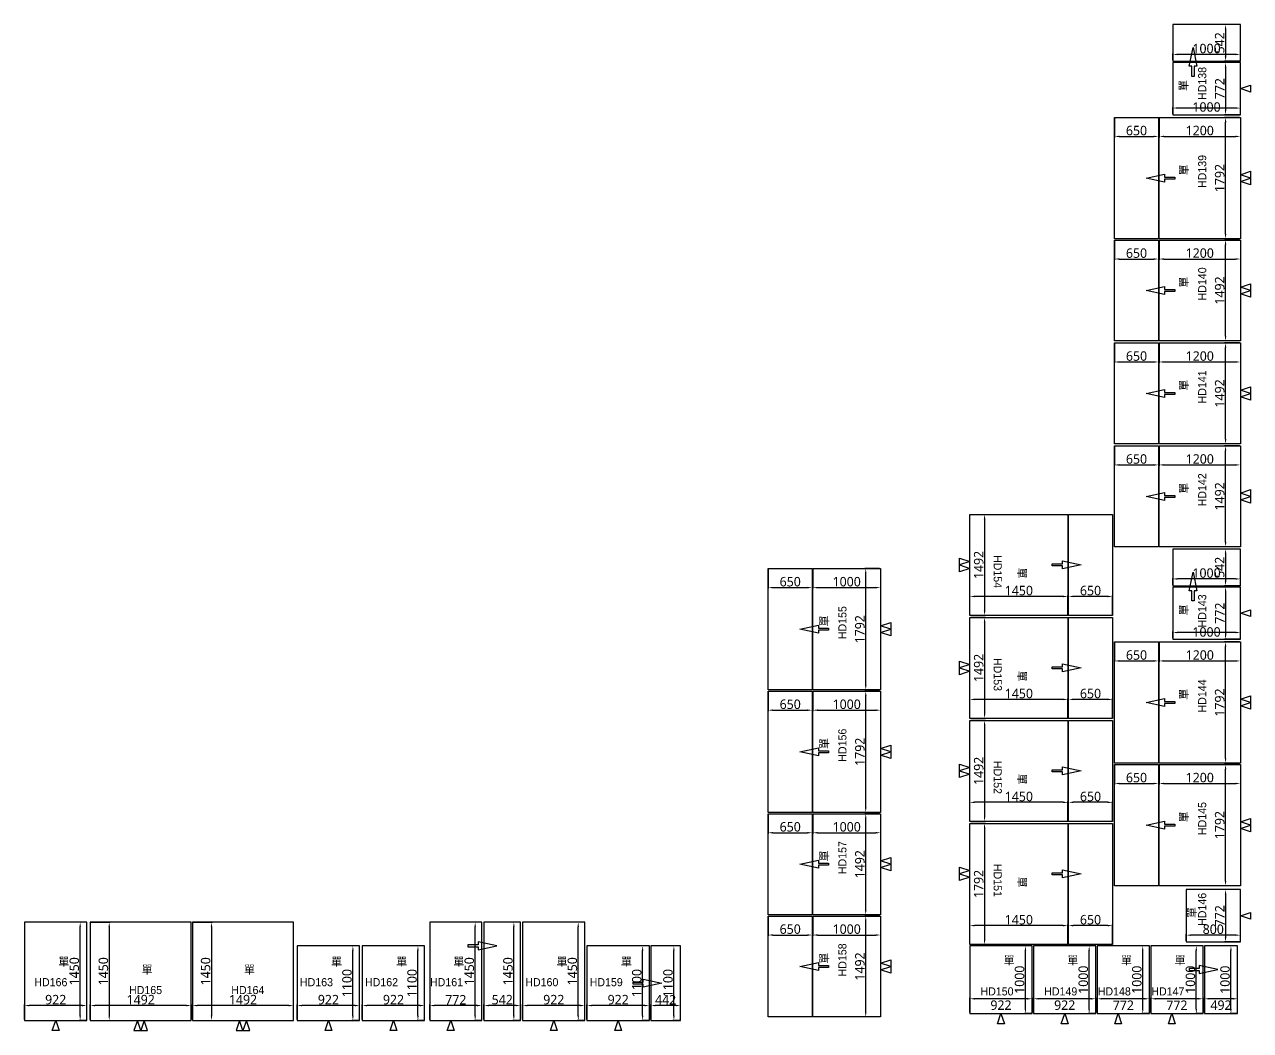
# Model space of a CAD drawing. Header units: millimetres. Extents: x 198 to 48339, y 383 to 29313.
# Drawn here: x 1325 to 19451, y 8883 to 23755 of the extents above; entities that cross this region are included whole.
import ezdxf

# ---------------------------------------------------------------- set-up
doc = ezdxf.new("R2010")
doc.units = ezdxf.units.MM
for name, color, linetype in [('動線', 6, 'Continuous'), ('單層倉', 5, 'Continuous'), ('文字', 7, 'Continuous'), ('標註', 252, 'Continuous'), ('編號', 7, 'Continuous')]:
    doc.layers.add(name, color=color, linetype=linetype)
doc.styles.add('新細明體', font='PMingLiU.ttf')
doc.styles.add('黑體', font='Microsoft JhengHei.ttf')

msp = doc.modelspace()

# ---------------------------------------------------------------- linework, layer by layer
at = {"layer": '動線', "lineweight": -3}
for p, q in [((18542, 23138), (18601, 23413)), ((18601, 23413), (18659, 23138)), ((18586, 23138), (18542, 23138)), ((18586, 22988), (18586, 23138)), ((18616, 23138), (18616, 22988)), ((18659, 23138), (18616, 23138)), ((18616, 22988), (18586, 22988)), ((19301, 22807), (19451, 22857)), ((19301, 22807), (19451, 22857)), ((19451, 22857), (19451, 22757)), ((19451, 22857), (19451, 22757)), ((19451, 22757), (19301, 22807)), ((19451, 22757), (19301, 22807)), ((19301, 21535), (19451, 21585)), ((19451, 21585), (19451, 21485)), ((17907, 21485), (18182, 21544)), ((18182, 21426), (17907, 21485)), ((18182, 21544), (18182, 21500)), ((18182, 21500), (18332, 21500)), ((18332, 21470), (18182, 21470)), ((18182, 21470), (18182, 21426)), ((18332, 21500), (18332, 21470)), ((19451, 21485), (19301, 21535)), ((19301, 21435), (19451, 21485)), ((19451, 21385), (19301, 21435)), ((19451, 21485), (19451, 21385)), ((17907, 19823), (18182, 19882)), ((18182, 19764), (17907, 19823)), ((18182, 19882), (18182, 19838)), ((18182, 19838), (18332, 19838)), ((18332, 19808), (18182, 19808)), ((18182, 19808), (18182, 19764)), ((18332, 19838), (18332, 19808)), ((19301, 19873), (19451, 19923)), ((19451, 19823), (19301, 19873)), ((19301, 19773), (19451, 19823)), ((19451, 19723), (19301, 19773)), ((19451, 19923), (19451, 19823)), ((19451, 19823), (19451, 19723)), ((17907, 18301), (18182, 18360)), ((17907, 18301), (18182, 18360)), ((18182, 18360), (18182, 18316)), ((18182, 18360), (18182, 18316)), ((18182, 18316), (18332, 18316)), ((18182, 18316), (18332, 18316)), ((18332, 18316), (18332, 18286)), ((18332, 18316), (18332, 18286)), ((19301, 18351), (19451, 18401)), ((19301, 18351), (19451, 18401)), ((19451, 18301), (19301, 18351)), ((19451, 18301), (19301, 18351)), ((19451, 18401), (19451, 18301)), ((19451, 18401), (19451, 18301)), ((18182, 18242), (17907, 18301)), ((18182, 18242), (17907, 18301)), ((18332, 18286), (18182, 18286)), ((18182, 18286), (18182, 18242)), ((18332, 18286), (18182, 18286)), ((18182, 18286), (18182, 18242)), ((19301, 18251), (19451, 18301)), ((19301, 18251), (19451, 18301)), ((19451, 18201), (19301, 18251)), ((19451, 18201), (19301, 18251)), ((19451, 18301), (19451, 18201)), ((19451, 18301), (19451, 18201)), ((19301, 16829), (19451, 16879)), ((19451, 16879), (19451, 16779)), ((17907, 16779), (18182, 16838)), ((18182, 16720), (17907, 16779)), ((18182, 16838), (18182, 16794)), ((18182, 16794), (18332, 16794)), ((18332, 16764), (18182, 16764)), ((18182, 16764), (18182, 16720)), ((18332, 16794), (18332, 16764)), ((19451, 16779), (19301, 16829)), ((19301, 16729), (19451, 16779)), ((19451, 16679), (19301, 16729)), ((19451, 16779), (19451, 16679)), ((15151, 15765), (15151, 15865)), ((15151, 15865), (15301, 15815)), ((15301, 15815), (15151, 15765)), ((16520, 15750), (16520, 15780)), ((16520, 15780), (16670, 15780)), ((16670, 15780), (16670, 15824)), ((16670, 15824), (16945, 15765)), ((15151, 15665), (15151, 15765)), ((15151, 15765), (15301, 15715)), ((15301, 15715), (15151, 15665)), ((16670, 15750), (16520, 15750)), ((16945, 15765), (16670, 15706)), ((16670, 15706), (16670, 15750)), ((18542, 15384), (18601, 15659)), ((18601, 15659), (18659, 15384)), ((18586, 15384), (18542, 15384)), ((18586, 15234), (18586, 15384)), ((18616, 15234), (18586, 15234)), ((18616, 15384), (18616, 15234)), ((18659, 15384), (18616, 15384)), ((19301, 15053), (19451, 15103)), ((19301, 15053), (19451, 15103)), ((19451, 15003), (19301, 15053)), ((19451, 15003), (19301, 15053)), ((19451, 15103), (19451, 15003)), ((19451, 15103), (19451, 15003)), ((12787, 14815), (13062, 14874)), ((13062, 14874), (13062, 14830)), ((13981, 14865), (14131, 14915)), ((14131, 14815), (13981, 14865)), ((14131, 14915), (14131, 14815)), ((13062, 14756), (12787, 14815)), ((13062, 14830), (13212, 14830)), ((13212, 14800), (13062, 14800)), ((13062, 14800), (13062, 14756)), ((13212, 14830), (13212, 14800)), ((13981, 14765), (14131, 14815)), ((14131, 14715), (13981, 14765)), ((14131, 14815), (14131, 14715)), ((15151, 14243), (15151, 14343)), ((15151, 14343), (15301, 14293)), ((15301, 14293), (15151, 14243)), ((15151, 14143), (15151, 14243)), ((15151, 14243), (15301, 14193)), ((15301, 14193), (15151, 14143)), ((16520, 14228), (16520, 14258)), ((16520, 14258), (16670, 14258)), ((16670, 14228), (16520, 14228)), ((16670, 14258), (16670, 14302)), ((16670, 14302), (16945, 14243)), ((16945, 14243), (16670, 14184)), ((16670, 14184), (16670, 14228)), ((17907, 13731), (18182, 13790)), ((18182, 13790), (18182, 13746)), ((19301, 13781), (19451, 13831)), ((19451, 13731), (19301, 13781)), ((19451, 13831), (19451, 13731)), ((18182, 13672), (17907, 13731)), ((18182, 13746), (18332, 13746)), ((18332, 13716), (18182, 13716)), ((18182, 13716), (18182, 13672)), ((18332, 13746), (18332, 13716)), ((19301, 13681), (19451, 13731)), ((19451, 13631), (19301, 13681)), ((19451, 13731), (19451, 13631)), ((12787, 13003), (13062, 13062)), ((13062, 13062), (13062, 13018)), ((13981, 13053), (14131, 13103)), ((14131, 13003), (13981, 13053)), ((14131, 13103), (14131, 13003)), ((13062, 12944), (12787, 13003)), ((13062, 13018), (13212, 13018)), ((13212, 12988), (13062, 12988)), ((13062, 12988), (13062, 12944)), ((13212, 13018), (13212, 12988)), ((13981, 12953), (14131, 13003)), ((14131, 12903), (13981, 12953)), ((14131, 13003), (14131, 12903)), ((15151, 12721), (15151, 12821)), ((15151, 12821), (15301, 12771)), ((15301, 12771), (15151, 12721)), ((15151, 12621), (15151, 12721)), ((15151, 12721), (15301, 12671)), ((16520, 12706), (16520, 12736)), ((16520, 12736), (16670, 12736)), ((16670, 12706), (16520, 12706)), ((16670, 12736), (16670, 12780)), ((16670, 12780), (16945, 12721)), ((16945, 12721), (16670, 12662)), ((16670, 12662), (16670, 12706)), ((15301, 12671), (15151, 12621)), ((17907, 11919), (18182, 11978)), ((18182, 11978), (18182, 11934)), ((19301, 11969), (19451, 12019)), ((19451, 11919), (19301, 11969)), ((19451, 12019), (19451, 11919)), ((18182, 11860), (17907, 11919)), ((18182, 11934), (18332, 11934)), ((18332, 11904), (18182, 11904)), ((18182, 11904), (18182, 11860)), ((18332, 11934), (18332, 11904)), ((19301, 11869), (19451, 11919)), ((19451, 11819), (19301, 11869)), ((19451, 11919), (19451, 11819)), ((13981, 11391), (14131, 11441)), ((14131, 11441), (14131, 11341)), ((12787, 11341), (13062, 11400)), ((13062, 11282), (12787, 11341)), ((13062, 11400), (13062, 11356)), ((13062, 11356), (13212, 11356)), ((13212, 11326), (13062, 11326)), ((13062, 11326), (13062, 11282)), ((13212, 11356), (13212, 11326)), ((14131, 11341), (13981, 11391)), ((13981, 11291), (14131, 11341)), ((14131, 11241), (13981, 11291)), ((14131, 11341), (14131, 11241)), ((15151, 11199), (15151, 11299)), ((15151, 11299), (15301, 11249)), ((15301, 11249), (15151, 11199)), ((16670, 11214), (16670, 11258)), ((16670, 11258), (16945, 11199)), ((15151, 11099), (15151, 11199)), ((15151, 11199), (15301, 11149)), ((15301, 11149), (15151, 11099)), ((16520, 11184), (16520, 11214)), ((16520, 11214), (16670, 11214)), ((16670, 11184), (16520, 11184)), ((16945, 11199), (16670, 11140)), ((16670, 11140), (16670, 11184)), ((19301, 10579), (19451, 10629)), ((19301, 10579), (19451, 10629)), ((19451, 10529), (19301, 10579)), ((19451, 10529), (19301, 10579)), ((19451, 10629), (19451, 10529)), ((19451, 10629), (19451, 10529)), ((8306, 10133), (8031, 10192)), ((8031, 10192), (8031, 10148)), ((8031, 10148), (7881, 10148)), ((7881, 10148), (7881, 10118)), ((7881, 10118), (8031, 10118)), ((8031, 10074), (8306, 10133)), ((8031, 10118), (8031, 10074)), ((12787, 9829), (13062, 9888)), ((13062, 9770), (12787, 9829)), ((13062, 9888), (13062, 9844)), ((13062, 9844), (13212, 9844)), ((13212, 9814), (13062, 9814)), ((13062, 9814), (13062, 9770)), ((13212, 9844), (13212, 9814)), ((13981, 9879), (14131, 9929)), ((14131, 9829), (13981, 9879)), ((13981, 9779), (14131, 9829)), ((14131, 9929), (14131, 9829)), ((14131, 9829), (14131, 9729)), ((18693, 9798), (18543, 9798)), ((18543, 9798), (18543, 9768)), ((18968, 9783), (18693, 9842)), ((18693, 9842), (18693, 9798)), ((10472, 9598), (10472, 9642)), ((10472, 9642), (10747, 9583)), ((14131, 9729), (13981, 9779)), ((18543, 9768), (18693, 9768)), ((18693, 9724), (18968, 9783)), ((18693, 9768), (18693, 9724)), ((10322, 9568), (10322, 9598)), ((10322, 9598), (10472, 9598)), ((10472, 9568), (10322, 9568)), ((10747, 9583), (10472, 9524)), ((10472, 9524), (10472, 9568)), ((15712, 8983), (15762, 9133)), ((15712, 8983), (15762, 9133)), ((15762, 9133), (15812, 8983)), ((15762, 9133), (15812, 8983)), ((16654, 8983), (16704, 9133)), ((16654, 8983), (16704, 9133)), ((16704, 9133), (16754, 8983)), ((16704, 9133), (16754, 8983)), ((17446, 8983), (17496, 9133)), ((17446, 8983), (17496, 9133)), ((17496, 9133), (17546, 8983)), ((17496, 9133), (17546, 8983)), ((18238, 8983), (18288, 9133)), ((18238, 8983), (18288, 9133)), ((18288, 9133), (18338, 8983)), ((18288, 9133), (18338, 8983)), ((1736, 8883), (1786, 9033)), ((1736, 8883), (1786, 9033)), ((1836, 8883), (1736, 8883)), ((1836, 8883), (1736, 8883)), ((1786, 9033), (1836, 8883)), ((1786, 9033), (1836, 8883)), ((2993, 9033), (2943, 8883)), ((2943, 8883), (3043, 8883)), ((3043, 8883), (2993, 9033)), ((3093, 9033), (3043, 8883)), ((3043, 8883), (3143, 8883)), ((3143, 8883), (3093, 9033)), ((4505, 9033), (4455, 8883)), ((4455, 8883), (4555, 8883)), ((4555, 8883), (4505, 9033)), ((4605, 9033), (4555, 8883)), ((4555, 8883), (4655, 8883)), ((4655, 8883), (4605, 9033)), ((5768, 8883), (5818, 9033)), ((5768, 8883), (5818, 9033)), ((5868, 8883), (5768, 8883)), ((5868, 8883), (5768, 8883)), ((5818, 9033), (5868, 8883)), ((5818, 9033), (5868, 8883)), ((6730, 8883), (6780, 9033)), ((6730, 8883), (6780, 9033)), ((6830, 8883), (6730, 8883)), ((6830, 8883), (6730, 8883)), ((6780, 9033), (6830, 8883)), ((6780, 9033), (6830, 8883)), ((7576, 8883), (7626, 9033)), ((7576, 8883), (7626, 9033)), ((7676, 8883), (7576, 8883)), ((7676, 8883), (7576, 8883)), ((7626, 9033), (7676, 8883)), ((7626, 9033), (7676, 8883)), ((9100, 8883), (9150, 9033)), ((9100, 8883), (9150, 9033)), ((9200, 8883), (9100, 8883)), ((9200, 8883), (9100, 8883)), ((9150, 9033), (9200, 8883)), ((9150, 9033), (9200, 8883)), ((10052, 8883), (10102, 9033)), ((10152, 8883), (10052, 8883)), ((10102, 9033), (10152, 8883)), ((15812, 8983), (15712, 8983)), ((15812, 8983), (15712, 8983)), ((16754, 8983), (16654, 8983)), ((16754, 8983), (16654, 8983)), ((17546, 8983), (17446, 8983)), ((17546, 8983), (17446, 8983)), ((18338, 8983), (18238, 8983)), ((18338, 8983), (18238, 8983))]:
    msp.add_line(p, q, dxfattribs=at)
at = {"layer": '單層倉'}
for p, q in [((19301, 23755), (18301, 23755)), ((18301, 23755), (18301, 23213)), ((19301, 23213), (19301, 23755)), ((18301, 23213), (19301, 23213)), ((19301, 23193), (18301, 23193)), ((18301, 23193), (18301, 22421)), ((19301, 22421), (19301, 23193)), ((17441, 20589), (17441, 22381)), ((17441, 22381), (18091, 22381)), ((18091, 22381), (18091, 20589)), ((18101, 20589), (18101, 22381)), ((18101, 22381), (19301, 22381)), ((18301, 22421), (19301, 22421)), ((19301, 22381), (19301, 20589)), ((18091, 20589), (17441, 20589)), ((17441, 19077), (17441, 20569)), ((17441, 20569), (18091, 20569)), ((18091, 20569), (18091, 19077)), ((19301, 20589), (18101, 20589)), ((18101, 19077), (18101, 20569)), ((18101, 20569), (19301, 20569)), ((19301, 20569), (19301, 19077)), ((18091, 19077), (17441, 19077)), ((17441, 17555), (17441, 19047)), ((17441, 19047), (18091, 19047)), ((17441, 17555), (17441, 19047)), ((17441, 19047), (18091, 19047)), ((18091, 19047), (18091, 17555)), ((18091, 19047), (18091, 17555)), ((19301, 19077), (18101, 19077)), ((18101, 17555), (18101, 19047)), ((18101, 19047), (19301, 19047)), ((18101, 17555), (18101, 19047)), ((18101, 19047), (19301, 19047)), ((19301, 19047), (19301, 17555)), ((19301, 19047), (19301, 17555)), ((18091, 17555), (17441, 17555)), ((18091, 17555), (17441, 17555)), ((17441, 16033), (17441, 17525)), ((17441, 17525), (18091, 17525)), ((18091, 17525), (18091, 16033)), ((19301, 17555), (18101, 17555)), ((19301, 17555), (18101, 17555)), ((18101, 16033), (18101, 17525)), ((18101, 17525), (19301, 17525)), ((19301, 17525), (19301, 16033)), ((15301, 15019), (15301, 16511)), ((15301, 16511), (16751, 16511)), ((16751, 16511), (16751, 15019)), ((16761, 15019), (16761, 16511)), ((16761, 16511), (17411, 16511)), ((17411, 16511), (17411, 15019)), ((18091, 16033), (17441, 16033)), ((19301, 16033), (18101, 16033)), ((19301, 16001), (18301, 16001)), ((18301, 16001), (18301, 15459)), ((19301, 15459), (19301, 16001)), ((12321, 13919), (12321, 15711)), ((12321, 15711), (12971, 15711)), ((12971, 15711), (12971, 13919)), ((12981, 13919), (12981, 15711)), ((12981, 15711), (13981, 15711)), ((13981, 15711), (13981, 13919)), ((18301, 15459), (19301, 15459)), ((19301, 15439), (18301, 15439)), ((18301, 15439), (18301, 14667)), ((19301, 14667), (19301, 15439)), ((16751, 15019), (15301, 15019)), ((15301, 13497), (15301, 14989)), ((15301, 14989), (16751, 14989)), ((16751, 14989), (16751, 13497)), ((17411, 15019), (16761, 15019)), ((16761, 13497), (16761, 14989)), ((16761, 14989), (17411, 14989)), ((17411, 14989), (17411, 13497)), ((17441, 12835), (17441, 14627)), ((17441, 14627), (18091, 14627)), ((18091, 14627), (18091, 12835)), ((18101, 12835), (18101, 14627)), ((18101, 14627), (19301, 14627)), ((18301, 14667), (19301, 14667)), ((19301, 14627), (19301, 12835)), ((12971, 13919), (12321, 13919)), ((12321, 12107), (12321, 13899)), ((12321, 13899), (12971, 13899)), ((12971, 13899), (12971, 12107)), ((13981, 13919), (12981, 13919)), ((12981, 12107), (12981, 13899)), ((12981, 13899), (13981, 13899)), ((13981, 13899), (13981, 12107)), ((16751, 13497), (15301, 13497)), ((15301, 11975), (15301, 13467)), ((15301, 13467), (16751, 13467)), ((16751, 13467), (16751, 11975)), ((17411, 13497), (16761, 13497)), ((16761, 11975), (16761, 13467)), ((16761, 13467), (17411, 13467)), ((17411, 13467), (17411, 11975)), ((18091, 12835), (17441, 12835)), ((17441, 11023), (17441, 12815)), ((17441, 12815), (18091, 12815)), ((18091, 12815), (18091, 11023)), ((19301, 12835), (18101, 12835)), ((18101, 11023), (18101, 12815)), ((18101, 12815), (19301, 12815)), ((19301, 12815), (19301, 11023)), ((12971, 12107), (12321, 12107)), ((12321, 10595), (12321, 12087)), ((12321, 12087), (12971, 12087)), ((12971, 12087), (12971, 10595)), ((13981, 12107), (12981, 12107)), ((12981, 10595), (12981, 12087)), ((12981, 12087), (13981, 12087)), ((13981, 12087), (13981, 10595)), ((16751, 11975), (15301, 11975)), ((17411, 11975), (16761, 11975)), ((15301, 10153), (15301, 11945)), ((15301, 11945), (16751, 11945)), ((16751, 11945), (16751, 10153)), ((16761, 10153), (16761, 11945)), ((16761, 11945), (17411, 11945)), ((17411, 11945), (17411, 10153)), ((18091, 11023), (17441, 11023)), ((19301, 11023), (18101, 11023)), ((19301, 10965), (18501, 10965)), ((18501, 10965), (18501, 10193)), ((19301, 10193), (19301, 10965)), ((12971, 10595), (12321, 10595)), ((12321, 9083), (12321, 10575)), ((12321, 10575), (12971, 10575)), ((12971, 10575), (12971, 9083)), ((13981, 10595), (12981, 10595)), ((12981, 9083), (12981, 10575)), ((12981, 10575), (13981, 10575)), ((13981, 10575), (13981, 9083)), ((2247, 10483), (1325, 10483)), ((1325, 10483), (1325, 9033)), ((2247, 9033), (2247, 10483)), ((3789, 10483), (2297, 10483)), ((2297, 10483), (2297, 9033)), ((3789, 9033), (3789, 10483)), ((5301, 10483), (3809, 10483)), ((3809, 10483), (3809, 9033)), ((5301, 9033), (5301, 10483)), ((8087, 10483), (7315, 10483)), ((7315, 10483), (7315, 9033)), ((8087, 9033), (8087, 10483)), ((8659, 10483), (8117, 10483)), ((8117, 10483), (8117, 9033)), ((8659, 9033), (8659, 10483)), ((9611, 10483), (8689, 10483)), ((8689, 10483), (8689, 9033)), ((9611, 9033), (9611, 10483)), ((16751, 10153), (15301, 10153)), ((17411, 10153), (16761, 10153)), ((18501, 10193), (19301, 10193)), ((6279, 10133), (5357, 10133)), ((5357, 10133), (5357, 9033)), ((6279, 9033), (6279, 10133)), ((7241, 10133), (6319, 10133)), ((6319, 10133), (6319, 9033)), ((7241, 9033), (7241, 10133)), ((10563, 10133), (9641, 10133)), ((9641, 10133), (9641, 9033)), ((10563, 9033), (10563, 10133)), ((11025, 10133), (10583, 10133)), ((10583, 10133), (10583, 9033)), ((11025, 9033), (11025, 10133)), ((16223, 10133), (15301, 10133)), ((15301, 10133), (15301, 9133)), ((16223, 9133), (16223, 10133)), ((17165, 10133), (16243, 10133)), ((16243, 10133), (16243, 9133)), ((17165, 9133), (17165, 10133)), ((17957, 10133), (17185, 10133)), ((17185, 10133), (17185, 9133)), ((17957, 9133), (17957, 10133)), ((18749, 10133), (17977, 10133)), ((17977, 10133), (17977, 9133)), ((18749, 9133), (18749, 10133)), ((19261, 10133), (18769, 10133)), ((18769, 10133), (18769, 9133)), ((19261, 9133), (19261, 10133)), ((12971, 9083), (12321, 9083)), ((13981, 9083), (12981, 9083)), ((15301, 9133), (16223, 9133)), ((16243, 9133), (17165, 9133)), ((17185, 9133), (17957, 9133)), ((17977, 9133), (18749, 9133)), ((18769, 9133), (19261, 9133)), ((1325, 9033), (2247, 9033)), ((2297, 9033), (3789, 9033)), ((3809, 9033), (5301, 9033)), ((5357, 9033), (6279, 9033)), ((6319, 9033), (7241, 9033)), ((7315, 9033), (8087, 9033)), ((8117, 9033), (8659, 9033)), ((8689, 9033), (9611, 9033)), ((9641, 9033), (10563, 9033)), ((10583, 9033), (11025, 9033))]:
    msp.add_line(p, q, dxfattribs=at)
at = {"layer": '標註', "color": 251}
for p, q in [((19287, 23755), (19068, 23755)), ((19287, 23755), (19068, 23755)), ((19082, 23685), (19082, 23283)), ((19082, 23685), (19082, 23283)), ((18301, 23227), (18301, 23326)), ((19231, 23312), (18371, 23312)), ((19287, 23213), (19068, 23213)), ((19287, 23213), (19068, 23213)), ((19301, 23227), (19301, 23326)), ((19287, 23193), (19068, 23193)), ((19287, 23193), (19068, 23193)), ((19082, 23123), (19082, 22491)), ((19082, 23123), (19082, 22491)), ((18301, 22435), (18301, 22534)), ((19231, 22520), (18371, 22520)), ((19301, 22435), (19301, 22534)), ((17441, 22367), (17441, 22086)), ((18091, 22367), (18091, 22086)), ((18101, 22367), (18101, 22086)), ((19287, 22421), (19068, 22421)), ((19287, 22421), (19068, 22421)), ((19287, 22381), (19068, 22381)), ((19082, 20659), (19082, 22311)), ((19301, 22367), (19301, 22086)), ((17511, 22100), (18021, 22100)), ((18171, 22100), (19231, 22100)), ((17441, 20555), (17441, 20274)), ((18091, 20555), (18091, 20274)), ((18101, 20555), (18101, 20274)), ((19287, 20589), (19068, 20589)), ((19287, 20569), (19068, 20569)), ((19082, 19147), (19082, 20499)), ((19301, 20555), (19301, 20274)), ((17511, 20288), (18021, 20288)), ((18171, 20288), (19231, 20288)), ((17441, 19033), (17441, 18752)), ((18091, 19033), (18091, 18752)), ((18101, 19033), (18101, 18752)), ((19287, 19077), (19068, 19077)), ((19287, 19047), (19068, 19047)), ((19287, 19047), (19068, 19047)), ((19301, 19033), (19301, 18752)), ((19082, 17625), (19082, 18977)), ((19082, 17625), (19082, 18977)), ((17511, 18766), (18021, 18766)), ((18171, 18766), (19231, 18766)), ((17441, 17511), (17441, 17230)), ((17441, 17511), (17441, 17230)), ((18091, 17511), (18091, 17230)), ((18091, 17511), (18091, 17230)), ((18101, 17511), (18101, 17230)), ((18101, 17511), (18101, 17230)), ((19287, 17555), (19068, 17555)), ((19287, 17555), (19068, 17555)), ((19287, 17525), (19068, 17525)), ((19082, 16103), (19082, 17455)), ((19301, 17511), (19301, 17230)), ((19301, 17511), (19301, 17230)), ((17511, 17244), (18021, 17244)), ((17511, 17244), (18021, 17244)), ((18171, 17244), (19231, 17244)), ((18171, 17244), (19231, 17244)), ((15315, 16511), (15533, 16511)), ((15519, 16441), (15519, 15089)), ((19287, 16033), (19068, 16033)), ((19287, 16001), (19068, 16001)), ((19287, 16001), (19068, 16001)), ((19082, 15931), (19082, 15529)), ((19082, 15931), (19082, 15529)), ((12321, 15697), (12321, 15416)), ((12971, 15697), (12971, 15416)), ((12981, 15697), (12981, 15416)), ((13967, 15711), (13748, 15711)), ((13762, 13989), (13762, 15641)), ((13981, 15697), (13981, 15416)), ((12391, 15430), (12901, 15430)), ((13051, 15430), (13911, 15430)), ((18301, 15473), (18301, 15572)), ((19231, 15558), (18371, 15558)), ((19287, 15459), (19068, 15459)), ((19287, 15459), (19068, 15459)), ((19287, 15439), (19068, 15439)), ((19287, 15439), (19068, 15439)), ((19301, 15473), (19301, 15572)), ((15301, 15033), (15301, 15314)), ((16681, 15300), (15371, 15300)), ((16751, 15033), (16751, 15314)), ((16761, 15033), (16761, 15314)), ((17341, 15300), (16831, 15300)), ((17411, 15033), (17411, 15314)), ((19082, 15369), (19082, 14737)), ((19082, 15369), (19082, 14737)), ((15315, 15019), (15533, 15019)), ((15315, 14989), (15533, 14989)), ((15519, 14919), (15519, 13567)), ((18301, 14681), (18301, 14780)), ((19231, 14766), (18371, 14766)), ((19301, 14681), (19301, 14780)), ((17441, 14613), (17441, 14332)), ((18091, 14613), (18091, 14332)), ((18101, 14613), (18101, 14332)), ((19287, 14667), (19068, 14667)), ((19287, 14667), (19068, 14667)), ((19287, 14627), (19068, 14627)), ((19082, 12905), (19082, 14557)), ((19301, 14613), (19301, 14332)), ((17511, 14346), (18021, 14346)), ((18171, 14346), (19231, 14346)), ((12321, 13885), (12321, 13604)), ((12971, 13885), (12971, 13604)), ((12981, 13885), (12981, 13604)), ((13967, 13919), (13748, 13919)), ((13967, 13899), (13748, 13899)), ((13762, 12177), (13762, 13829)), ((13981, 13885), (13981, 13604)), ((15301, 13511), (15301, 13792)), ((16681, 13778), (15371, 13778)), ((16751, 13511), (16751, 13792)), ((16761, 13511), (16761, 13792)), ((17341, 13778), (16831, 13778)), ((17411, 13511), (17411, 13792)), ((12391, 13618), (12901, 13618)), ((13051, 13618), (13911, 13618)), ((15315, 13497), (15533, 13497)), ((15315, 13467), (15533, 13467)), ((15519, 13397), (15519, 12045)), ((17441, 12801), (17441, 12520)), ((18091, 12801), (18091, 12520)), ((18101, 12801), (18101, 12520)), ((19287, 12835), (19068, 12835)), ((19287, 12815), (19068, 12815)), ((19082, 11093), (19082, 12745)), ((19301, 12801), (19301, 12520)), ((17511, 12534), (18021, 12534)), ((18171, 12534), (19231, 12534)), ((15301, 11989), (15301, 12270)), ((16681, 12256), (15371, 12256)), ((16751, 11989), (16751, 12270)), ((16761, 11989), (16761, 12270)), ((17341, 12256), (16831, 12256)), ((17411, 11989), (17411, 12270)), ((12321, 12073), (12321, 11792)), ((12971, 12073), (12971, 11792)), ((12981, 12073), (12981, 11792)), ((13967, 12107), (13748, 12107)), ((13967, 12087), (13748, 12087)), ((13762, 10665), (13762, 12017)), ((13981, 12073), (13981, 11792)), ((15315, 11975), (15533, 11975)), ((12391, 11806), (12901, 11806)), ((13051, 11806), (13911, 11806)), ((15315, 11945), (15533, 11945)), ((15519, 11875), (15519, 10223)), ((19287, 11023), (19068, 11023)), ((19287, 10965), (19068, 10965)), ((19287, 10965), (19068, 10965)), ((19082, 10895), (19082, 10263)), ((19082, 10895), (19082, 10263)), ((12321, 10561), (12321, 10280)), ((12971, 10561), (12971, 10280)), ((12981, 10561), (12981, 10280)), ((13967, 10595), (13748, 10595)), ((13967, 10575), (13748, 10575)), ((13981, 10561), (13981, 10280)), ((2233, 10483), (2134, 10483)), ((2148, 9103), (2148, 10413)), ((2311, 10483), (2591, 10483)), ((2577, 10413), (2577, 9103)), ((3823, 10483), (4103, 10483)), ((4089, 10413), (4089, 9103)), ((8073, 10483), (7974, 10483)), ((7988, 9103), (7988, 10413)), ((8645, 10483), (8546, 10483)), ((8560, 9103), (8560, 10413)), ((9597, 10483), (9498, 10483)), ((9512, 9103), (9512, 10413)), ((13762, 9153), (13762, 10505)), ((15301, 10167), (15301, 10448)), ((16681, 10434), (15371, 10434)), ((16751, 10167), (16751, 10448)), ((16761, 10167), (16761, 10448)), ((17341, 10434), (16831, 10434)), ((17411, 10167), (17411, 10448)), ((12391, 10294), (12901, 10294)), ((13051, 10294), (13911, 10294)), ((15315, 10153), (15533, 10153)), ((18501, 10207), (18501, 10306)), ((19231, 10292), (18571, 10292)), ((19287, 10193), (19068, 10193)), ((19287, 10193), (19068, 10193)), ((19301, 10207), (19301, 10306)), ((6265, 10133), (6166, 10133)), ((6180, 9103), (6180, 10063)), ((7227, 10133), (7128, 10133)), ((7142, 9103), (7142, 10063)), ((10549, 10133), (10450, 10133)), ((10464, 9103), (10464, 10063)), ((11011, 10133), (10912, 10133)), ((10926, 9103), (10926, 10063)), ((16209, 10133), (16110, 10133)), ((16124, 9203), (16124, 10063)), ((17151, 10133), (17052, 10133)), ((17066, 9203), (17066, 10063)), ((17943, 10133), (17844, 10133)), ((17858, 9203), (17858, 10063)), ((18735, 10133), (18636, 10133)), ((18650, 9203), (18650, 10063)), ((19247, 10133), (19148, 10133)), ((19162, 9203), (19162, 10063)), ((1325, 9047), (1325, 9266)), ((1325, 9047), (1325, 9266)), ((2177, 9252), (1395, 9252)), ((2177, 9252), (1395, 9252)), ((2247, 9047), (2247, 9266)), ((2247, 9047), (2247, 9266)), ((2297, 9047), (2297, 9266)), ((3719, 9252), (2367, 9252)), ((3789, 9047), (3789, 9266)), ((3809, 9047), (3809, 9266)), ((5231, 9252), (3879, 9252)), ((5301, 9047), (5301, 9266)), ((5357, 9047), (5357, 9266)), ((5357, 9047), (5357, 9266)), ((6209, 9252), (5427, 9252)), ((6209, 9252), (5427, 9252)), ((6279, 9047), (6279, 9266)), ((6279, 9047), (6279, 9266)), ((6319, 9047), (6319, 9266)), ((6319, 9047), (6319, 9266)), ((7171, 9252), (6389, 9252)), ((7171, 9252), (6389, 9252)), ((7241, 9047), (7241, 9266)), ((7241, 9047), (7241, 9266)), ((7315, 9047), (7315, 9266)), ((7315, 9047), (7315, 9266)), ((8017, 9252), (7385, 9252)), ((8017, 9252), (7385, 9252)), ((8087, 9047), (8087, 9266)), ((8087, 9047), (8087, 9266)), ((8117, 9047), (8117, 9266)), ((8117, 9047), (8117, 9266)), ((8589, 9252), (8187, 9252)), ((8589, 9252), (8187, 9252)), ((8659, 9047), (8659, 9266)), ((8659, 9047), (8659, 9266)), ((8689, 9047), (8689, 9266)), ((8689, 9047), (8689, 9266)), ((9541, 9252), (8759, 9252)), ((9541, 9252), (8759, 9252)), ((9611, 9047), (9611, 9266)), ((9611, 9047), (9611, 9266)), ((9641, 9047), (9641, 9266)), ((9641, 9047), (9641, 9266)), ((10493, 9252), (9711, 9252)), ((10493, 9252), (9711, 9252)), ((10563, 9047), (10563, 9266)), ((10563, 9047), (10563, 9266)), ((10583, 9047), (10583, 9266)), ((10583, 9047), (10583, 9266)), ((10955, 9252), (10653, 9252)), ((10955, 9252), (10653, 9252)), ((11025, 9047), (11025, 9266)), ((11025, 9047), (11025, 9266)), ((15301, 9147), (15301, 9366)), ((15301, 9147), (15301, 9366)), ((16153, 9352), (15371, 9352)), ((16153, 9352), (15371, 9352)), ((16223, 9147), (16223, 9366)), ((16223, 9147), (16223, 9366)), ((16243, 9147), (16243, 9366)), ((16243, 9147), (16243, 9366)), ((17095, 9352), (16313, 9352)), ((17095, 9352), (16313, 9352)), ((17165, 9147), (17165, 9366)), ((17165, 9147), (17165, 9366)), ((17185, 9147), (17185, 9366)), ((17185, 9147), (17185, 9366)), ((17887, 9352), (17255, 9352)), ((17887, 9352), (17255, 9352)), ((17957, 9147), (17957, 9366)), ((17957, 9147), (17957, 9366)), ((17977, 9147), (17977, 9366)), ((17977, 9147), (17977, 9366)), ((18679, 9352), (18047, 9352)), ((18679, 9352), (18047, 9352)), ((18749, 9147), (18749, 9366)), ((18749, 9147), (18749, 9366)), ((18769, 9147), (18769, 9366)), ((18769, 9147), (18769, 9366)), ((19191, 9352), (18839, 9352)), ((19191, 9352), (18839, 9352)), ((19261, 9147), (19261, 9366)), ((19261, 9147), (19261, 9366)), ((13967, 9083), (13748, 9083)), ((16209, 9133), (16110, 9133)), ((17151, 9133), (17052, 9133)), ((17943, 9133), (17844, 9133)), ((18735, 9133), (18636, 9133)), ((19247, 9133), (19148, 9133)), ((2233, 9033), (2134, 9033)), ((2311, 9033), (2591, 9033)), ((3823, 9033), (4103, 9033)), ((6265, 9033), (6166, 9033)), ((7227, 9033), (7128, 9033)), ((8073, 9033), (7974, 9033)), ((8645, 9033), (8546, 9033)), ((9597, 9033), (9498, 9033)), ((10549, 9033), (10450, 9033)), ((11011, 9033), (10912, 9033))]:
    msp.add_line(p, q, dxfattribs=at)
for points in [[(19071, 23685), (19094, 23685), (19082, 23755)], [(19071, 23685), (19094, 23685), (19082, 23755)], [(18371, 23324), (18371, 23301), (18301, 23312)], [(19071, 23283), (19094, 23283), (19082, 23213)], [(19071, 23283), (19094, 23283), (19082, 23213)], [(19231, 23324), (19231, 23301), (19301, 23312)], [(19071, 23123), (19094, 23123), (19082, 23193)], [(19071, 23123), (19094, 23123), (19082, 23193)], [(18371, 22532), (18371, 22509), (18301, 22520)], [(19071, 22491), (19094, 22491), (19082, 22421)], [(19071, 22491), (19094, 22491), (19082, 22421)], [(19231, 22532), (19231, 22509), (19301, 22520)], [(19071, 22311), (19094, 22311), (19082, 22381)], [(17511, 22112), (17511, 22089), (17441, 22100)], [(18021, 22112), (18021, 22089), (18091, 22100)], [(18171, 22112), (18171, 22089), (18101, 22100)], [(19231, 22112), (19231, 22089), (19301, 22100)], [(19071, 20659), (19094, 20659), (19082, 20589)], [(19071, 20499), (19094, 20499), (19082, 20569)], [(17511, 20300), (17511, 20277), (17441, 20288)], [(18021, 20300), (18021, 20277), (18091, 20288)], [(18171, 20300), (18171, 20277), (18101, 20288)], [(19231, 20300), (19231, 20277), (19301, 20288)], [(19071, 19147), (19094, 19147), (19082, 19077)], [(19071, 18977), (19094, 18977), (19082, 19047)], [(19071, 18977), (19094, 18977), (19082, 19047)], [(17511, 18778), (17511, 18755), (17441, 18766)], [(18021, 18778), (18021, 18755), (18091, 18766)], [(18171, 18778), (18171, 18755), (18101, 18766)], [(19231, 18778), (19231, 18755), (19301, 18766)], [(19071, 17625), (19094, 17625), (19082, 17555)], [(19071, 17625), (19094, 17625), (19082, 17555)], [(19071, 17455), (19094, 17455), (19082, 17525)], [(17511, 17256), (17511, 17233), (17441, 17244)], [(17511, 17256), (17511, 17233), (17441, 17244)], [(18021, 17256), (18021, 17233), (18091, 17244)], [(18021, 17256), (18021, 17233), (18091, 17244)], [(18171, 17256), (18171, 17233), (18101, 17244)], [(18171, 17256), (18171, 17233), (18101, 17244)], [(19231, 17256), (19231, 17233), (19301, 17244)], [(19231, 17256), (19231, 17233), (19301, 17244)], [(15508, 16441), (15531, 16441), (15519, 16511)], [(19071, 16103), (19094, 16103), (19082, 16033)], [(19071, 15931), (19094, 15931), (19082, 16001)], [(19071, 15931), (19094, 15931), (19082, 16001)], [(13751, 15641), (13774, 15641), (13762, 15711)], [(12391, 15442), (12391, 15419), (12321, 15430)], [(12901, 15442), (12901, 15419), (12971, 15430)], [(13051, 15442), (13051, 15419), (12981, 15430)], [(13911, 15442), (13911, 15419), (13981, 15430)], [(18371, 15570), (18371, 15547), (18301, 15558)], [(19071, 15529), (19094, 15529), (19082, 15459)], [(19071, 15529), (19094, 15529), (19082, 15459)], [(19071, 15369), (19094, 15369), (19082, 15439)], [(19071, 15369), (19094, 15369), (19082, 15439)], [(19231, 15570), (19231, 15547), (19301, 15558)], [(15371, 15311), (15371, 15288), (15301, 15300)], [(16681, 15311), (16681, 15288), (16751, 15300)], [(16831, 15311), (16831, 15288), (16761, 15300)], [(17341, 15311), (17341, 15288), (17411, 15300)], [(15508, 15089), (15531, 15089), (15519, 15019)], [(15508, 14919), (15531, 14919), (15519, 14989)], [(18371, 14778), (18371, 14755), (18301, 14766)], [(19071, 14737), (19094, 14737), (19082, 14667)], [(19071, 14737), (19094, 14737), (19082, 14667)], [(19231, 14778), (19231, 14755), (19301, 14766)], [(19071, 14557), (19094, 14557), (19082, 14627)], [(17511, 14358), (17511, 14335), (17441, 14346)], [(18021, 14358), (18021, 14335), (18091, 14346)], [(18171, 14358), (18171, 14335), (18101, 14346)], [(19231, 14358), (19231, 14335), (19301, 14346)], [(13751, 13989), (13774, 13989), (13762, 13919)], [(13751, 13829), (13774, 13829), (13762, 13899)], [(15371, 13789), (15371, 13766), (15301, 13778)], [(16681, 13789), (16681, 13766), (16751, 13778)], [(16831, 13789), (16831, 13766), (16761, 13778)], [(17341, 13789), (17341, 13766), (17411, 13778)], [(12391, 13630), (12391, 13607), (12321, 13618)], [(12901, 13630), (12901, 13607), (12971, 13618)], [(13051, 13630), (13051, 13607), (12981, 13618)], [(13911, 13630), (13911, 13607), (13981, 13618)], [(15508, 13567), (15531, 13567), (15519, 13497)], [(15508, 13397), (15531, 13397), (15519, 13467)], [(19071, 12905), (19094, 12905), (19082, 12835)], [(19071, 12745), (19094, 12745), (19082, 12815)], [(17511, 12546), (17511, 12523), (17441, 12534)], [(18021, 12546), (18021, 12523), (18091, 12534)], [(18171, 12546), (18171, 12523), (18101, 12534)], [(19231, 12546), (19231, 12523), (19301, 12534)], [(13751, 12177), (13774, 12177), (13762, 12107)], [(15371, 12267), (15371, 12244), (15301, 12256)], [(16681, 12267), (16681, 12244), (16751, 12256)], [(16831, 12267), (16831, 12244), (16761, 12256)], [(17341, 12267), (17341, 12244), (17411, 12256)], [(13751, 12017), (13774, 12017), (13762, 12087)], [(15508, 12045), (15531, 12045), (15519, 11975)], [(12391, 11818), (12391, 11795), (12321, 11806)], [(12901, 11818), (12901, 11795), (12971, 11806)], [(13051, 11818), (13051, 11795), (12981, 11806)], [(13911, 11818), (13911, 11795), (13981, 11806)], [(15508, 11875), (15531, 11875), (15519, 11945)], [(19071, 11093), (19094, 11093), (19082, 11023)], [(19071, 10895), (19094, 10895), (19082, 10965)], [(19071, 10895), (19094, 10895), (19082, 10965)], [(13751, 10665), (13774, 10665), (13762, 10595)], [(13751, 10505), (13774, 10505), (13762, 10575)], [(2136, 10413), (2159, 10413), (2148, 10483)], [(2566, 10413), (2589, 10413), (2577, 10483)], [(4078, 10413), (4101, 10413), (4089, 10483)], [(7976, 10413), (7999, 10413), (7988, 10483)], [(8548, 10413), (8571, 10413), (8560, 10483)], [(9500, 10413), (9523, 10413), (9512, 10483)], [(15371, 10445), (15371, 10422), (15301, 10434)], [(16681, 10445), (16681, 10422), (16751, 10434)], [(16831, 10445), (16831, 10422), (16761, 10434)], [(17341, 10445), (17341, 10422), (17411, 10434)], [(12391, 10306), (12391, 10283), (12321, 10294)], [(12901, 10306), (12901, 10283), (12971, 10294)], [(13051, 10306), (13051, 10283), (12981, 10294)], [(13911, 10306), (13911, 10283), (13981, 10294)], [(15508, 10223), (15531, 10223), (15519, 10153)], [(18571, 10304), (18571, 10281), (18501, 10292)], [(19071, 10263), (19094, 10263), (19082, 10193)], [(19071, 10263), (19094, 10263), (19082, 10193)], [(19231, 10304), (19231, 10281), (19301, 10292)], [(6168, 10063), (6191, 10063), (6180, 10133)], [(7130, 10063), (7153, 10063), (7142, 10133)], [(10452, 10063), (10475, 10063), (10464, 10133)], [(10914, 10063), (10937, 10063), (10926, 10133)], [(16112, 10063), (16135, 10063), (16124, 10133)], [(17054, 10063), (17077, 10063), (17066, 10133)], [(17846, 10063), (17869, 10063), (17858, 10133)], [(18638, 10063), (18661, 10063), (18650, 10133)], [(19150, 10063), (19173, 10063), (19162, 10133)], [(1395, 9263), (1395, 9240), (1325, 9252)], [(1395, 9263), (1395, 9240), (1325, 9252)], [(2177, 9263), (2177, 9240), (2247, 9252)], [(2177, 9263), (2177, 9240), (2247, 9252)], [(2367, 9263), (2367, 9240), (2297, 9252)], [(3719, 9263), (3719, 9240), (3789, 9252)], [(3879, 9263), (3879, 9240), (3809, 9252)], [(5231, 9263), (5231, 9240), (5301, 9252)], [(5427, 9263), (5427, 9240), (5357, 9252)], [(5427, 9263), (5427, 9240), (5357, 9252)], [(6209, 9263), (6209, 9240), (6279, 9252)], [(6209, 9263), (6209, 9240), (6279, 9252)], [(6389, 9263), (6389, 9240), (6319, 9252)], [(6389, 9263), (6389, 9240), (6319, 9252)], [(7171, 9263), (7171, 9240), (7241, 9252)], [(7171, 9263), (7171, 9240), (7241, 9252)], [(7385, 9263), (7385, 9240), (7315, 9252)], [(7385, 9263), (7385, 9240), (7315, 9252)], [(8017, 9263), (8017, 9240), (8087, 9252)], [(8017, 9263), (8017, 9240), (8087, 9252)], [(8187, 9263), (8187, 9240), (8117, 9252)], [(8187, 9263), (8187, 9240), (8117, 9252)], [(8589, 9263), (8589, 9240), (8659, 9252)], [(8589, 9263), (8589, 9240), (8659, 9252)], [(8759, 9263), (8759, 9240), (8689, 9252)], [(8759, 9263), (8759, 9240), (8689, 9252)], [(9541, 9263), (9541, 9240), (9611, 9252)], [(9541, 9263), (9541, 9240), (9611, 9252)], [(9711, 9263), (9711, 9240), (9641, 9252)], [(9711, 9263), (9711, 9240), (9641, 9252)], [(10493, 9263), (10493, 9240), (10563, 9252)], [(10493, 9263), (10493, 9240), (10563, 9252)], [(10653, 9263), (10653, 9240), (10583, 9252)], [(10653, 9263), (10653, 9240), (10583, 9252)], [(10955, 9263), (10955, 9240), (11025, 9252)], [(10955, 9263), (10955, 9240), (11025, 9252)], [(15371, 9363), (15371, 9340), (15301, 9352)], [(15371, 9363), (15371, 9340), (15301, 9352)], [(16153, 9363), (16153, 9340), (16223, 9352)], [(16153, 9363), (16153, 9340), (16223, 9352)], [(16313, 9363), (16313, 9340), (16243, 9352)], [(16313, 9363), (16313, 9340), (16243, 9352)], [(17095, 9363), (17095, 9340), (17165, 9352)], [(17095, 9363), (17095, 9340), (17165, 9352)], [(17255, 9363), (17255, 9340), (17185, 9352)], [(17255, 9363), (17255, 9340), (17185, 9352)], [(17887, 9363), (17887, 9340), (17957, 9352)], [(17887, 9363), (17887, 9340), (17957, 9352)], [(18047, 9363), (18047, 9340), (17977, 9352)], [(18047, 9363), (18047, 9340), (17977, 9352)], [(18679, 9363), (18679, 9340), (18749, 9352)], [(18679, 9363), (18679, 9340), (18749, 9352)], [(18839, 9363), (18839, 9340), (18769, 9352)], [(18839, 9363), (18839, 9340), (18769, 9352)], [(19191, 9363), (19191, 9340), (19261, 9352)], [(19191, 9363), (19191, 9340), (19261, 9352)], [(2136, 9103), (2159, 9103), (2148, 9033)], [(2566, 9103), (2589, 9103), (2577, 9033)], [(4078, 9103), (4101, 9103), (4089, 9033)], [(6168, 9103), (6191, 9103), (6180, 9033)], [(7130, 9103), (7153, 9103), (7142, 9033)], [(7976, 9103), (7999, 9103), (7988, 9033)], [(8548, 9103), (8571, 9103), (8560, 9033)], [(9500, 9103), (9523, 9103), (9512, 9033)], [(10452, 9103), (10475, 9103), (10464, 9033)], [(10914, 9103), (10937, 9103), (10926, 9033)], [(13751, 9153), (13774, 9153), (13762, 9083)], [(16112, 9203), (16135, 9203), (16124, 9133)], [(17054, 9203), (17077, 9203), (17066, 9133)], [(17846, 9203), (17869, 9203), (17858, 9133)], [(18638, 9203), (18661, 9203), (18650, 9133)], [(19150, 9203), (19173, 9203), (19162, 9133)]]:
    msp.add_solid(points, dxfattribs=at)

# ---------------------------------------------------------------- texts
at = {"layer": '文字', "color": 3, "style": '新細明體'}
for rotation, p in [(90, (18524, 22772)), (90, (18529, 21525)), (90, (18529, 19863)), (90, (18529, 18341)), (90, (18529, 16819)), (270, (16012, 15725)), (90, (18529, 15018)), (90, (13212, 14855)), (270, (16012, 14203)), (90, (18529, 13771)), (90, (13212, 13043)), (270, (16012, 12681)), (90, (18529, 11959)), (90, (13212, 11381)), (270, (16012, 11159)), (90, (18646, 10544)), (360, (1825, 9838)), (360, (5857, 9838)), (360, (6819, 9838)), (360, (7665, 9838)), (360, (9189, 9838)), (360, (10141, 9838)), (90, (13212, 9869)), (360, (15801, 9861)), (360, (16743, 9861)), (360, (17535, 9861)), (360, (18327, 9861))]:
    msp.add_text('單', height=120, rotation=rotation, dxfattribs=at).set_placement(p)
for p in [(3057, 9723), (4569, 9723)]:
    msp.add_text('單', height=120, dxfattribs=at).set_placement(p)
at = {"layer": '標註', "color": 2, "char_height": 140, "attachment_point": 5, "rotation": 90, "style": '黑體'}
for s, insert in [('542', (18996, 23484)), ('542', (18996, 23484)), ('772', (18997, 22807)), ('772', (18997, 22807)), ('1792', (18996, 21485)), ('1492', (18996, 19823)), ('1492', (18996, 18301)), ('1492', (18996, 18301)), ('1492', (18996, 16779)), ('1492', (15433, 15765)), ('542', (18996, 15730)), ('542', (18996, 15730)), ('772', (18997, 15053)), ('772', (18997, 15053)), ('1792', (13676, 14815)), ('1492', (15433, 14243)), ('1792', (18996, 13731)), ('1792', (13676, 13003)), ('1492', (15433, 12721)), ('1792', (18996, 11919)), ('1492', (13676, 11341)), ('1792', (15433, 11049)), ('772', (18997, 10579)), ('772', (18997, 10579)), ('1492', (13676, 9829))]:
    msp.add_mtext(s, dxfattribs=dict(at, insert=insert))
at = {"layer": '標註', "color": 251, "char_height": 140, "attachment_point": 5, "style": '黑體'}
for s, insert in [('1000', (18801, 23399)), ('1000', (18801, 22535)), ('650', (17766, 22187)), ('1200', (18701, 22187)), ('650', (17766, 20375)), ('1200', (18701, 20375)), ('650', (17766, 18853)), ('1200', (18701, 18853)), ('650', (17766, 17331)), ('650', (17766, 17331)), ('1200', (18701, 17331)), ('1200', (18701, 17331)), ('650', (12646, 15517)), ('1000', (13481, 15517)), ('1000', (18801, 15645)), ('1450', (16026, 15386)), ('650', (17086, 15386)), ('1000', (18801, 14774)), ('650', (17766, 14433)), ('1200', (18701, 14433)), ('650', (12646, 13705)), ('1000', (13481, 13705)), ('1450', (16026, 13864)), ('650', (17086, 13864)), ('650', (17766, 12621)), ('1200', (18701, 12621)), ('1450', (16026, 12342)), ('650', (17086, 12342)), ('650', (12646, 11893)), ('1000', (13481, 11893)), ('1450', (16026, 10520)), ('650', (17086, 10520)), ('650', (12646, 10381)), ('1000', (13481, 10381)), ('800', (18901, 10379))]:
    msp.add_mtext(s, dxfattribs=dict(at, insert=insert))
at = {"layer": '標註', "color": 251, "char_height": 140, "attachment_point": 5, "rotation": 90, "style": '黑體'}
for s, insert in [('1450', (2061, 9758)), ('1450', (2491, 9758)), ('1450', (4003, 9758)), ('1450', (7901, 9758)), ('1450', (8473, 9758)), ('1450', (9425, 9758)), ('1000', (16037, 9633)), ('1000', (16979, 9633)), ('1000', (17771, 9633)), ('1000', (18563, 9633)), ('1000', (19075, 9633)), ('1100', (6093, 9583)), ('1100', (7055, 9583)), ('1100', (10377, 9583)), ('1100', (10839, 9583))]:
    msp.add_mtext(s, dxfattribs=dict(at, insert=insert))
at = {"layer": '標註', "color": 2, "char_height": 140, "attachment_point": 5, "style": '黑體'}
for s, insert in [('922', (1786, 9338)), ('922', (1786, 9338)), ('1492', (3043, 9338)), ('1492', (4555, 9338)), ('922', (5818, 9338)), ('922', (5818, 9338)), ('922', (6780, 9338)), ('922', (6780, 9338)), ('772', (7701, 9337)), ('772', (7701, 9337)), ('542', (8388, 9338)), ('542', (8388, 9338)), ('922', (9150, 9338)), ('922', (9150, 9338)), ('922', (10102, 9338)), ('922', (10102, 9338)), ('442', (10804, 9337)), ('442', (10804, 9337)), ('922', (15762, 9257)), ('922', (16704, 9257)), ('772', (17571, 9256)), ('772', (18363, 9256)), ('492', (19015, 9257))]:
    msp.add_mtext(s, dxfattribs=dict(at, insert=insert))
at = {"layer": '編號', "color": 7, "style": '新細明體'}
for s, rotation, p in [('HD138', 90, (18797, 22639)), ('HD139', 90, (18797, 21338)), ('HD140', 90, (18797, 19676)), ('HD141', 90, (18797, 18154)), ('HD142', 90, (18797, 16632)), ('HD154', 270, (15654, 15912)), ('HD143', 90, (18797, 14842)), ('HD155', 90, (13477, 14668)), ('HD153', 270, (15654, 14390)), ('HD144', 90, (18797, 13584)), ('HD156', 90, (13477, 12856)), ('HD152', 270, (15654, 12868)), ('HD145', 90, (18797, 11772)), ('HD157', 90, (13477, 11194)), ('HD151', 270, (15654, 11346)), ('HD146', 90, (18797, 10429)), ('HD158', 90, (13477, 9682)), ('HD166', 360, (1470, 9537)), ('HD163', 360, (5397, 9537)), ('HD162', 360, (6359, 9537)), ('HD161', 360, (7320, 9537)), ('HD160', 360, (8729, 9537)), ('HD159', 360, (9681, 9537)), ('HD150', 360, (15459, 9401)), ('HD149', 360, (16401, 9401)), ('HD148', 360, (17193, 9401)), ('HD147', 360, (17985, 9401))]:
    msp.add_text(s, height=120, rotation=rotation, dxfattribs=at).set_placement(p)
for s, p in [('HD165', (2870, 9421)), ('HD164', (4382, 9421))]:
    msp.add_text(s, height=120, dxfattribs=at).set_placement(p)

doc.saveas('drawing.dxf')
